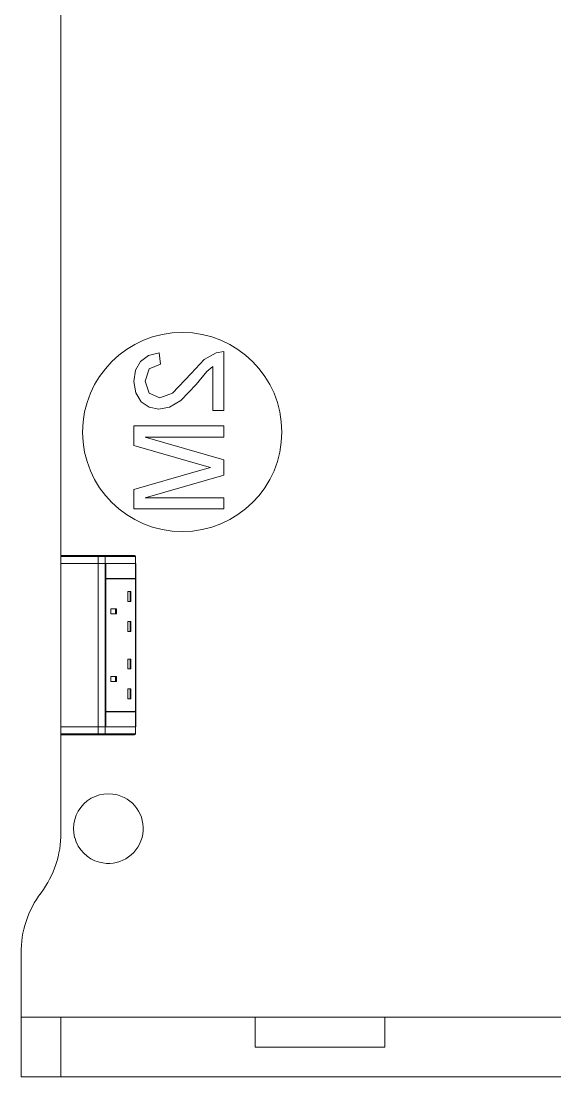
# Model space of a CAD drawing. Header units: millimetres. Extents: x 155927 to 317870, y -36033 to 97293.
# Drawn here: x 228006 to 228542, y 32621 to 33681 of the extents above; entities that cross this region are included whole.
import ezdxf

# ---------------------------------------------------------------- set-up
doc = ezdxf.new("R2010")
doc.units = ezdxf.units.MM
doc.header["$MEASUREMENT"] = 0
doc.layers.add('I-FURN', color=8, linetype='CONTINUOUS', lineweight=9)

msp = doc.modelspace()

# ---------------------------------------------------------------- linework, layer by layer
at = {"layer": 'I-FURN'}
for p, q in [((228046, 33975.7), (228046, 33143.4)), ((228046, 33143.4), (228046, 33975.7)), ((228133.7, 33345.2), (228125.7, 33339.3)), ((228144.6, 33347.9), (228133.7, 33345.2)), ((228146, 33336.6), (228144.6, 33347.9)), ((228189.8, 33341.3), (228176.7, 33327.1)), ((228201.8, 33348.1), (228189.8, 33341.3)), ((228209.6, 33349.3), (228201.8, 33348.1)), ((228209.6, 33290), (228209.6, 33349.3)), ((228120.8, 33330.5), (228119.2, 33319.1)), ((228125.7, 33339.3), (228120.8, 33330.5)), ((228130.5, 33319.4), (228134.6, 33331.9)), ((228134.6, 33331.9), (228146, 33336.6)), ((228192.5, 33329.3), (228198.3, 33334.4)), ((228198.3, 33334.4), (228198.3, 33290)), ((228176.7, 33327.1), (228157.9, 33307.6)), ((228181.7, 33316.3), (228192.5, 33329.3)), ((228119.2, 33319.1), (228121, 33307.7)), ((228134.7, 33307.3), (228130.5, 33319.4)), ((228166.2, 33300.1), (228181.7, 33316.3)), ((228121, 33307.7), (228126.4, 33298.9)), ((228126.4, 33298.9), (228134.5, 33293.3)), ((228145.1, 33302.7), (228134.7, 33307.3)), ((228157.9, 33307.6), (228145.1, 33302.7)), ((228155.1, 33293.4), (228166.2, 33300.1)), ((228134.5, 33293.3), (228144.4, 33291.4)), ((228144.4, 33291.4), (228155.1, 33293.4)), ((228198.3, 33290), (228209.6, 33290)), ((228209.6, 33274.5), (228119.2, 33274.5)), ((228119.2, 33274.5), (228119.2, 33255)), ((228209.6, 33263.2), (228209.6, 33274.5)), ((228209.6, 33240.5), (228130.5, 33263.2)), ((228130.5, 33263.2), (228209.6, 33263.2)), ((228119.2, 33255), (228182.9, 33236.5)), ((228182.9, 33236.5), (228196.2, 33232.8)), ((228209.6, 33225.1), (228209.6, 33240.5)), ((228181.8, 33228.8), (228119.2, 33210.6)), ((228130.5, 33202.4), (228209.6, 33225.1)), ((228196.2, 33232.8), (228181.8, 33228.8)), ((228119.2, 33210.6), (228119.2, 33191.1)), ((228209.6, 33202.4), (228130.5, 33202.4)), ((228209.6, 33191.1), (228209.6, 33202.4)), ((228119.2, 33191.1), (228209.6, 33191.1)), ((228046, 33143.4), (228046, 33136.4)), ((228046, 33143.4), (228083.5, 33143.4)), ((228046, 33143.4), (228046, 33136.4)), ((228047, 33144.4), (228047, 33144.4)), ((228084, 33144.4), (228047, 33144.4)), ((228047, 33144.4), (228051, 33144.4)), ((228051, 33143.4), (228051, 33144.4)), ((228051, 33144.4), (228089.6, 33144.4)), ((228083.5, 33143.4), (228090.4, 33143.4)), ((228083.5, 33143.4), (228083.5, 33136.4)), ((228089.6, 33144.4), (228084, 33144.4)), ((228119.9, 33144.4), (228089.6, 33144.4)), ((228119.9, 33144.4), (228089.6, 33144.4)), ((228090.4, 33143.4), (228120.7, 33143.4)), ((228090.4, 33143.4), (228090.4, 33136.4)), ((228120.5, 33144.2), (228120.5, 33144.1)), ((228120.7, 33143.4), (228120.9, 33143.4)), ((228120.7, 33143.4), (228120.7, 33136.4)), ((228120.9, 33136.4), (228120.9, 33143.4)), ((228120.9, 33136.4), (228120.9, 33143.4)), ((228120.9, 33136.4), (228120.9, 33143.4)), ((228046, 33136.4), (228083.5, 33136.4)), ((228046, 33136.3), (228046, 32972.4)), ((228046, 32972.4), (228046, 33136.3)), ((228083.5, 33136.3), (228046, 33136.3)), ((228083.5, 33136.4), (228090.4, 33136.4)), ((228083.5, 32972.4), (228083.5, 33136.3)), ((228090.4, 33136.3), (228083.5, 33136.3)), ((228091.2, 33136.3), (228088.8, 33136.3)), ((228090.4, 33136.4), (228120.7, 33136.4)), ((228090.4, 32972.4), (228090.4, 33136.3)), ((228090.4, 33136.3), (228091, 33136.3)), ((228091, 33136.3), (228091, 33121.3)), ((228091.2, 33121.3), (228091.2, 33136.3)), ((228091.2, 33136.3), (228121.1, 33136.3)), ((228120.7, 33136.4), (228120.9, 33136.4)), ((228120.9, 32972.4), (228120.9, 33136.3)), ((228121.1, 33136.3), (228121.1, 33121.3)), ((228091, 33120.8), (228091, 32987.8)), ((228121.1, 33121.3), (228091.2, 33121.3)), ((228091.2, 32987.8), (228091.2, 33120.8)), ((228121.1, 33120.8), (228091.2, 33120.8)), ((228120.7, 33121.3), (228120.7, 33120.8)), ((228121.1, 33120.8), (228121.1, 32987.8)), ((228116, 33108.2), (228113.2, 33108.2)), ((228113.2, 33098.2), (228113.2, 33108.2)), ((228115.3, 33098.2), (228115.3, 33108.2)), ((228116, 33098.2), (228116, 33108.2)), ((228116, 33098.2), (228113.2, 33098.2)), ((228101.7, 33090.7), (228096, 33090.7)), ((228096, 33085.7), (228096, 33090.7)), ((228100.9, 33085.7), (228100.9, 33090.7)), ((228101.7, 33085.7), (228101.7, 33090.7)), ((228101.7, 33085.7), (228096, 33085.7)), ((228116, 33078.2), (228113.2, 33078.2)), ((228113.2, 33068.2), (228113.2, 33078.2)), ((228115.3, 33068.2), (228115.3, 33078.2)), ((228116, 33068.2), (228116, 33078.2)), ((228116, 33068.2), (228113.2, 33068.2)), ((228116, 33040.4), (228113.2, 33040.4)), ((228113.2, 33030.4), (228113.2, 33040.4)), ((228115.3, 33030.4), (228115.3, 33040.4)), ((228116, 33030.4), (228116, 33040.4)), ((228096, 33022.9), (228096, 33017.9)), ((228101.7, 33022.9), (228096, 33022.9)), ((228100.9, 33017.9), (228100.9, 33022.9)), ((228101.7, 33017.9), (228101.7, 33022.9)), ((228116, 33030.4), (228113.2, 33030.4)), ((228096, 33017.9), (228101.7, 33017.9)), ((228116, 33010.4), (228113.2, 33010.4)), ((228113.2, 33000.4), (228113.2, 33010.4)), ((228115.3, 33000.4), (228115.3, 33010.4)), ((228116, 33000.4), (228116, 33010.4)), ((228116, 33000.4), (228113.2, 33000.4)), ((228091, 32987.3), (228091, 32972.4)), ((228121.1, 32987.8), (228091.2, 32987.8)), ((228091.2, 32972.3), (228091.2, 32987.3)), ((228091.2, 32987.3), (228121.1, 32987.3)), ((228120.7, 32987.8), (228120.7, 32987.3)), ((228121.1, 32987.3), (228121.1, 32972.3)), ((228046, 32972.4), (228083.5, 32972.4)), ((228046, 32972.3), (228046, 32965.3)), ((228046, 32965.3), (228046, 32972.3)), ((228083.5, 32972.3), (228046, 32972.3)), ((228083.5, 32972.4), (228090.4, 32972.4)), ((228083.5, 32965.3), (228083.5, 32972.3)), ((228090.4, 32972.3), (228083.5, 32972.3)), ((228091, 32972.4), (228090.4, 32972.4)), ((228090.4, 32965.3), (228090.4, 32972.3)), ((228120.7, 32972.3), (228090.4, 32972.3)), ((228121.1, 32972.3), (228091.2, 32972.3)), ((228120.7, 32965.3), (228120.7, 32972.3)), ((228120.9, 32972.3), (228120.7, 32972.3)), ((228120.9, 32965.3), (228120.9, 32972.3)), ((228120.9, 32965.3), (228120.9, 32972.3)), ((228120.9, 32972.3), (228120.9, 32965.3)), ((228046, 32965.3), (228046, 32865.7)), ((228046, 32865.7), (228046, 32965.3)), ((228083.5, 32965.3), (228046, 32965.3)), ((228051, 32964.3), (228047, 32964.3)), ((228047, 32964.3), (228084, 32964.3)), ((228051, 32964.3), (228051, 32965.3)), ((228089.6, 32964.3), (228051, 32964.3)), ((228090.4, 32965.3), (228083.5, 32965.3)), ((228084, 32964.3), (228089.6, 32964.3)), ((228089.6, 32964.3), (228119.9, 32964.3)), ((228089.6, 32964.3), (228119.9, 32964.3)), ((228120.7, 32965.3), (228090.4, 32965.3)), ((228120.5, 32964.5), (228120.5, 32964.5)), ((228120.9, 32965.3), (228120.7, 32965.3)), ((228006, 32744.6), (228006, 32620.7)), ((228006, 32620.7), (228006, 32744.6)), ((228046, 32680.7), (228006, 32680.7)), ((228006, 32680.7), (228241, 32680.7)), ((228006, 32620.7), (228006, 32680.7)), ((228006, 32620.7), (228006, 32680.7)), ((228766, 32680.7), (228046, 32680.7)), ((228046, 32620.7), (228046, 32680.7)), ((228046, 32620.7), (228046, 32680.7)), ((228241, 32680.7), (228371, 32680.7)), ((228241, 32650.7), (228241, 32680.7)), ((228241, 32650.7), (228241, 32680.7)), ((228371, 32680.7), (228806, 32680.7)), ((228371, 32650.7), (228371, 32680.7)), ((228371, 32680.7), (228371, 32650.7)), ((228371, 32650.7), (228241, 32650.7)), ((228241, 32650.7), (228371, 32650.7)), ((228806, 32620.7), (228006, 32620.7)), ((228006, 32620.7), (228046, 32620.7)), ((228006, 32620.7), (228806, 32620.7)), ((228806, 32620.7), (228006, 32620.7)), ((228046, 32620.7), (228766, 32620.7))]:
    msp.add_line(p, q, dxfattribs=at)
at = {"layer": 'I-FURN', "flags": 128}
for points in [[(228046, 33143.4), (228046, 33143.4), (228046, 33143.5), (228046, 33143.5), (228046, 33143.5), (228046, 33143.6), (228046, 33143.6), (228046, 33143.7), (228046.1, 33143.7), (228046.1, 33143.7), (228046.1, 33143.8), (228046.1, 33143.8), (228046.1, 33143.8), (228046.1, 33143.9), (228046.2, 33143.9), (228046.2, 33144), (228046.2, 33144), (228046.2, 33144), (228046.3, 33144), (228046.3, 33144.1), (228046.3, 33144.1), (228046.3, 33144.1), (228046.4, 33144.2), (228046.4, 33144.2), (228046.4, 33144.2), (228046.5, 33144.2), (228046.5, 33144.2), (228046.5, 33144.3), (228046.6, 33144.3), (228046.6, 33144.3), (228046.6, 33144.3), (228046.7, 33144.3), (228046.7, 33144.3), (228046.8, 33144.4), (228046.8, 33144.4), (228046.8, 33144.4), (228046.9, 33144.4), (228046.9, 33144.4), (228047, 33144.4), (228047, 33144.4), (228047, 33144.4)], [(228084, 33144.4), (228081.3, 33144.4), (228078.6, 33144.4), (228075.9, 33144.4), (228073.4, 33144.4), (228071, 33144.4), (228068.7, 33144.4), (228066.4, 33144.4), (228064.3, 33144.4), (228062.3, 33144.4), (228060.4, 33144.4), (228058.6, 33144.4), (228056.9, 33144.4), (228055.4, 33144.4), (228054, 33144.4), (228052.7, 33144.4), (228051.5, 33144.4), (228050.4, 33144.4), (228049.5, 33144.4), (228048.7, 33144.4), (228048.1, 33144.4), (228047.6, 33144.4), (228047.2, 33144.4), (228047, 33144.4)], [(228047, 33144.4), (228047, 33144.4), (228047, 33144.4), (228047, 33144.4), (228047.1, 33144.4), (228047.1, 33144.4), (228047.1, 33144.4), (228047.2, 33144.4), (228047.2, 33144.4), (228047.3, 33144.4), (228047.3, 33144.4), (228047.4, 33144.4), (228047.5, 33144.4), (228047.5, 33144.4), (228047.6, 33144.4), (228047.7, 33144.4), (228047.8, 33144.4), (228047.9, 33144.4), (228048, 33144.4), (228048.1, 33144.4), (228048.2, 33144.4), (228048.3, 33144.4), (228048.5, 33144.4), (228048.6, 33144.4), (228048.7, 33144.4), (228048.8, 33144.4), (228049, 33144.4), (228049.1, 33144.4), (228049.3, 33144.4), (228049.4, 33144.4), (228049.6, 33144.4), (228049.7, 33144.4), (228049.9, 33144.4), (228050, 33144.4), (228050.2, 33144.4), (228050.3, 33144.4), (228050.5, 33144.4), (228050.6, 33144.4), (228050.8, 33144.4), (228051, 33144.4), (228051, 33144.4)], [(228089.6, 33144.4), (228089.5, 33144.4), (228089.4, 33144.4), (228089.3, 33144.4), (228089.2, 33144.4), (228089.1, 33144.4), (228088.9, 33144.4), (228088.8, 33144.4), (228088.7, 33144.4), (228088.6, 33144.4), (228088.4, 33144.4), (228088.3, 33144.4), (228088.1, 33144.4), (228088, 33144.4), (228087.9, 33144.4), (228087.7, 33144.4), (228087.6, 33144.4), (228087.4, 33144.4), (228087.2, 33144.4), (228087.1, 33144.4), (228086.9, 33144.4), (228086.8, 33144.4), (228086.6, 33144.4), (228086.5, 33144.4), (228086.3, 33144.4), (228086.1, 33144.4), (228086, 33144.4), (228085.8, 33144.4), (228085.7, 33144.4), (228085.5, 33144.4), (228085.3, 33144.4), (228085.2, 33144.4), (228085, 33144.4), (228084.9, 33144.4), (228084.7, 33144.4), (228084.6, 33144.4), (228084.5, 33144.4), (228084.3, 33144.4), (228084.2, 33144.4), (228084, 33144.4)], [(228120.7, 33143.9), (228120.7, 33143.9), (228120.8, 33143.8), (228120.8, 33143.8), (228120.8, 33143.7), (228120.8, 33143.7), (228120.8, 33143.7), (228120.8, 33143.6), (228120.8, 33143.6), (228120.8, 33143.6), (228120.8, 33143.5), (228120.8, 33143.5), (228120.9, 33143.4), (228120.9, 33143.4), (228120.9, 33143.4)], [(228046.4, 32964.4), (228046.4, 32964.5), (228046.4, 32964.5), (228046.3, 32964.5), (228046.3, 32964.5), (228046.3, 32964.6), (228046.3, 32964.6), (228046.2, 32964.6), (228046.2, 32964.7), (228046.2, 32964.7), (228046.2, 32964.7), (228046.1, 32964.8), (228046.1, 32964.8), (228046.1, 32964.8), (228046.1, 32964.9), (228046.1, 32964.9), (228046.1, 32964.9), (228046, 32965), (228046, 32965), (228046, 32965.1), (228046, 32965.1), (228046, 32965.1), (228046, 32965.2), (228046, 32965.2), (228046, 32965.3), (228046, 32965.3)], [(228047, 32964.3), (228047, 32964.3), (228046.9, 32964.3), (228046.9, 32964.3), (228046.8, 32964.3), (228046.8, 32964.3), (228046.8, 32964.3), (228046.7, 32964.3), (228046.7, 32964.3), (228046.7, 32964.3), (228046.6, 32964.3), (228046.6, 32964.4), (228046.5, 32964.4), (228046.5, 32964.4), (228046.5, 32964.4), (228046.4, 32964.4)], [(228051, 32964.3), (228050.8, 32964.3), (228050.7, 32964.3), (228050.5, 32964.3), (228050.4, 32964.3), (228050.2, 32964.3), (228050.1, 32964.3), (228049.9, 32964.3), (228049.7, 32964.3), (228049.6, 32964.3), (228049.4, 32964.3), (228049.3, 32964.3), (228049.2, 32964.3), (228049, 32964.3), (228048.9, 32964.3), (228048.7, 32964.3), (228048.6, 32964.3), (228048.5, 32964.3), (228048.4, 32964.3), (228048.3, 32964.3), (228048.1, 32964.3), (228048, 32964.3), (228047.9, 32964.3), (228047.8, 32964.3), (228047.7, 32964.3), (228047.6, 32964.3), (228047.6, 32964.3), (228047.5, 32964.3), (228047.4, 32964.3), (228047.3, 32964.3), (228047.3, 32964.3), (228047.2, 32964.3), (228047.2, 32964.3), (228047.1, 32964.3), (228047.1, 32964.3), (228047.1, 32964.3), (228047, 32964.3), (228047, 32964.3), (228047, 32964.3), (228047, 32964.3)], [(228047, 32964.3), (228047, 32964.3), (228047, 32964.3)], [(228047, 32964.3), (228047.3, 32964.3), (228047.7, 32964.3), (228048.3, 32964.3), (228048.9, 32964.3), (228049.8, 32964.3), (228050.7, 32964.3), (228051.8, 32964.3), (228053, 32964.3), (228054.3, 32964.3), (228055.8, 32964.3), (228057.4, 32964.3), (228059.1, 32964.3), (228060.9, 32964.3), (228062.8, 32964.3), (228064.9, 32964.3), (228067, 32964.3), (228069.3, 32964.3), (228071.6, 32964.3), (228074.1, 32964.3), (228076.6, 32964.3), (228079.3, 32964.3), (228082, 32964.3), (228084, 32964.3)], [(228084, 32964.3), (228084.2, 32964.3), (228084.3, 32964.3), (228084.5, 32964.3), (228084.6, 32964.3), (228084.7, 32964.3), (228084.9, 32964.3), (228085, 32964.3), (228085.2, 32964.3), (228085.3, 32964.3), (228085.5, 32964.3), (228085.7, 32964.3), (228085.8, 32964.3), (228086, 32964.3), (228086.1, 32964.3), (228086.3, 32964.3), (228086.5, 32964.3), (228086.6, 32964.3), (228086.8, 32964.3), (228086.9, 32964.3), (228087.1, 32964.3), (228087.2, 32964.3), (228087.4, 32964.3), (228087.6, 32964.3), (228087.7, 32964.3), (228087.9, 32964.3), (228088, 32964.3), (228088.1, 32964.3), (228088.3, 32964.3), (228088.4, 32964.3), (228088.6, 32964.3), (228088.7, 32964.3), (228088.8, 32964.3), (228088.9, 32964.3), (228089.1, 32964.3), (228089.2, 32964.3), (228089.3, 32964.3), (228089.4, 32964.3), (228089.5, 32964.3), (228089.6, 32964.3)], [(228120.9, 32965.3), (228120.9, 32965.2), (228120.8, 32965.2), (228120.8, 32965.1), (228120.8, 32965.1), (228120.8, 32965.1), (228120.8, 32965), (228120.8, 32965), (228120.8, 32964.9), (228120.8, 32964.9), (228120.8, 32964.9), (228120.8, 32964.8), (228120.7, 32964.8), (228120.7, 32964.8)]]:
    msp.add_lwpolyline(points, dxfattribs=at)
at = {"layer": 'I-FURN'}
for centre, radius, start, end in [((228167.7, 33268.4), 100, 90, 270), ((228167.7, 33268.4), 100, 270, 90), ((228093.6, 32870.1), 35, 75, 194.7004), ((228093.6, 32870.1), 35, 255, 75), ((227946, 32865.7), 100, 323.1301, 0), ((227946, 32865.7), 100, 323.1301, 0), ((228093.6, 32870.1), 35, 195, 255), ((228106, 32745.7), 100, 143.1301, 180.6256), ((228106, 32745.7), 100, 143.1301, 180.6256)]:
    msp.add_arc(centre, radius, start, end, dxfattribs=at)
for centre, major_axis, ratio, start_param, end_param in [((228047, 33143.4), (0, 1), 0.998113, 0, 1.570796), ((228084, 33143.4), (0, 1), 0.56467, 0, 1.570796), ((228089.6, 33143.4), (0, 1), 0.819152, 4.712389, 6.283185), ((228119.9, 33143.4), (0, 1), 0.819152, 4.712389, 6.283185), ((228047, 32965.3), (0, 1), 0.998113, 1.570796, 3.141593), ((228084, 32965.3), (0, 1), 0.56467, 1.570796, 3.141593), ((228089.6, 32965.3), (0, 1), 0.819152, 3.141593, 4.712389), ((228119.9, 32965.3), (0, -1), 0.819152, 0, 1.570796)]:
    msp.add_ellipse(centre, major_axis=major_axis, ratio=ratio, start_param=start_param, end_param=end_param, dxfattribs=at)

doc.saveas('drawing.dxf')
